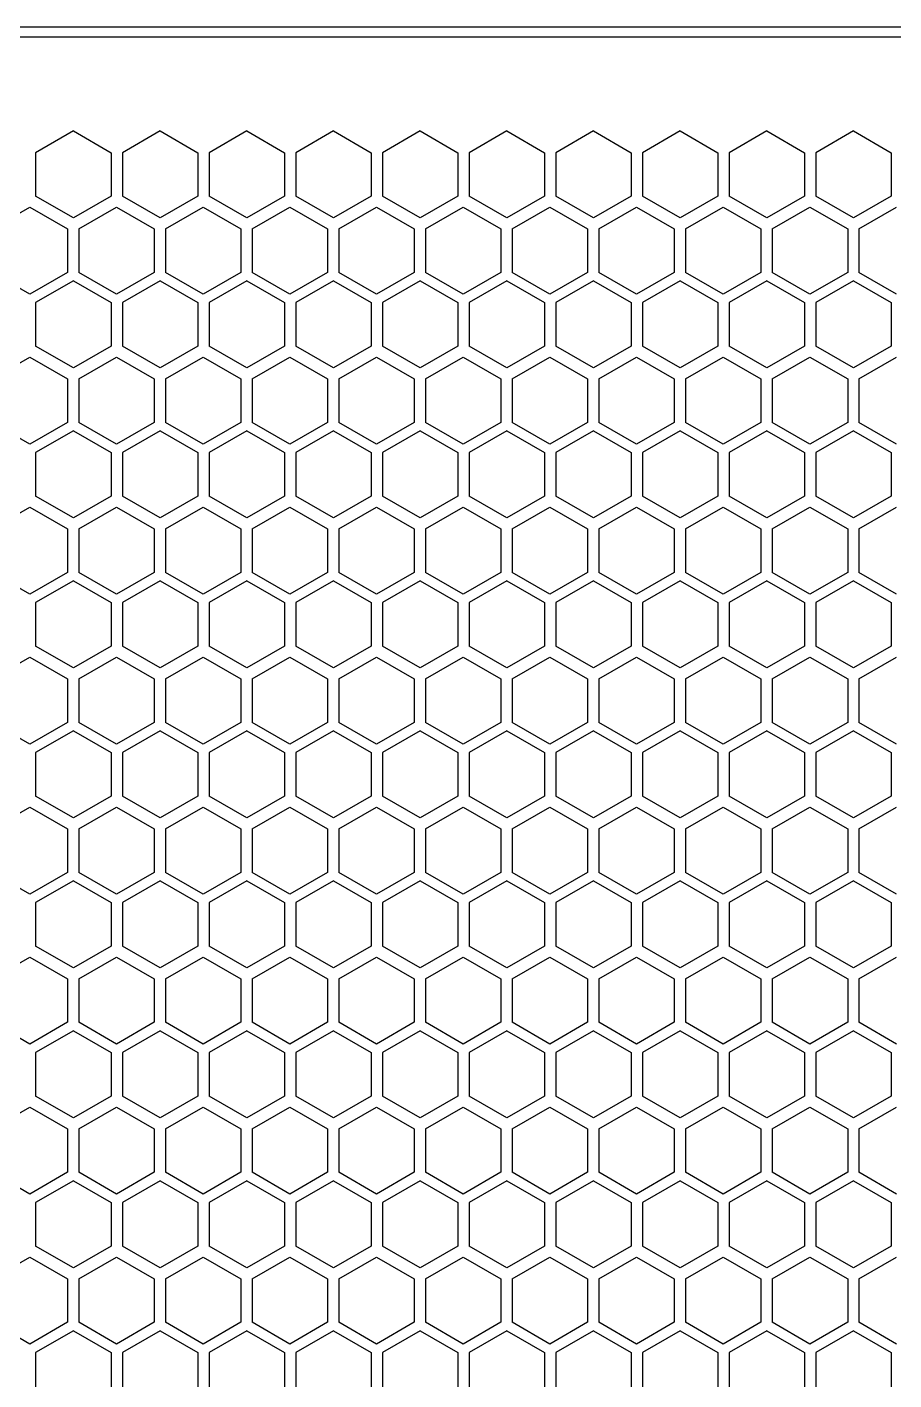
# Model space of a CAD drawing. Extents: x 61367 to 140945, y -1257 to 25588.
# Drawn here: x 73553 to 73645, y 20211.1 to 20354.8 of the extents above; entities that cross this region are included whole.
import ezdxf

# ---------------------------------------------------------------- set-up
doc = ezdxf.new("R2010")
doc.units = 0
doc.header["$MEASUREMENT"] = 0
doc.layers.get('0').update_dxf_attribs({"linetype": 'CONTINUOUS'})
doc.layers.add('4209-0510_0', color=7, linetype='CONTINUOUS')
doc.layers.add('4215-0412-2_0', color=7, linetype='CONTINUOUS')

# ---------------------------------------------------------------- blocks, each defined once
blk = doc.blocks.new('ERGRTHTHRT')
at = {"layer": '4209-0510_0', "color": 7, "linetype": 'Continuous'}
blk.add_line((-37236.65, -67588.45), (-37842.65, -67588.45), dxfattribs=at)
at = {"layer": '4215-0412-2_0', "color": 7, "linetype": 'Continuous'}
for p, q in [((-37850.1, -67589.48), (-37228.1, -67589.48)), ((-37616.3, -67599.48), (-37620.3, -67601.79)), ((-37616.3, -67599.48), (-37612.3, -67601.79)), ((-37607.1, -67599.48), (-37611.1, -67601.79)), ((-37607.1, -67599.48), (-37603.1, -67601.79)), ((-37597.9, -67599.48), (-37601.9, -67601.79)), ((-37597.9, -67599.48), (-37593.9, -67601.79)), ((-37588.7, -67599.48), (-37592.7, -67601.79)), ((-37588.7, -67599.48), (-37584.7, -67601.79)), ((-37579.5, -67599.48), (-37583.5, -67601.79)), ((-37579.5, -67599.48), (-37575.5, -67601.79)), ((-37570.3, -67599.48), (-37574.3, -67601.79)), ((-37570.3, -67599.48), (-37566.3, -67601.79)), ((-37561.1, -67599.48), (-37565.1, -67601.79)), ((-37561.1, -67599.48), (-37557.1, -67601.79)), ((-37551.9, -67599.48), (-37555.9, -67601.79)), ((-37551.9, -67599.48), (-37547.9, -67601.79)), ((-37542.7, -67599.48), (-37546.7, -67601.79)), ((-37542.7, -67599.48), (-37538.7, -67601.79)), ((-37533.5, -67599.48), (-37537.5, -67601.79)), ((-37533.5, -67599.48), (-37529.5, -67601.79)), ((-37620.3, -67601.79), (-37620.3, -67606.41)), ((-37612.3, -67601.79), (-37612.3, -67606.41)), ((-37611.1, -67601.79), (-37611.1, -67606.41)), ((-37603.1, -67601.79), (-37603.1, -67606.41)), ((-37601.9, -67601.79), (-37601.9, -67606.41)), ((-37593.9, -67601.79), (-37593.9, -67606.41)), ((-37592.7, -67601.79), (-37592.7, -67606.41)), ((-37584.7, -67601.79), (-37584.7, -67606.41)), ((-37583.5, -67601.79), (-37583.5, -67606.41)), ((-37575.5, -67601.79), (-37575.5, -67606.41)), ((-37574.3, -67601.79), (-37574.3, -67606.41)), ((-37566.3, -67601.79), (-37566.3, -67606.41)), ((-37565.1, -67601.79), (-37565.1, -67606.41)), ((-37557.1, -67601.79), (-37557.1, -67606.41)), ((-37555.9, -67601.79), (-37555.9, -67606.41)), ((-37547.9, -67601.79), (-37547.9, -67606.41)), ((-37546.7, -67601.79), (-37546.7, -67606.41)), ((-37538.7, -67601.79), (-37538.7, -67606.41)), ((-37537.5, -67601.79), (-37537.5, -67606.41)), ((-37529.5, -67601.79), (-37529.5, -67606.41)), ((-37616.3, -67608.72), (-37620.3, -67606.41)), ((-37612.3, -67606.41), (-37616.3, -67608.72)), ((-37607.1, -67608.72), (-37611.1, -67606.41)), ((-37603.1, -67606.41), (-37607.1, -67608.72)), ((-37597.9, -67608.72), (-37601.9, -67606.41)), ((-37593.9, -67606.41), (-37597.9, -67608.72)), ((-37588.7, -67608.72), (-37592.7, -67606.41)), ((-37584.7, -67606.41), (-37588.7, -67608.72)), ((-37579.5, -67608.72), (-37583.5, -67606.41)), ((-37575.5, -67606.41), (-37579.5, -67608.72)), ((-37570.3, -67608.72), (-37574.3, -67606.41)), ((-37566.3, -67606.41), (-37570.3, -67608.72)), ((-37561.1, -67608.72), (-37565.1, -67606.41)), ((-37557.1, -67606.41), (-37561.1, -67608.72)), ((-37551.9, -67608.72), (-37555.9, -67606.41)), ((-37547.9, -67606.41), (-37551.9, -67608.72)), ((-37542.7, -67608.72), (-37546.7, -67606.41)), ((-37538.7, -67606.41), (-37542.7, -67608.72)), ((-37533.5, -67608.72), (-37537.5, -67606.41)), ((-37529.5, -67606.41), (-37533.5, -67608.72)), ((-37624.92, -67609.89), (-37620.92, -67607.58)), ((-37620.92, -67607.58), (-37616.92, -67609.89)), ((-37615.72, -67609.89), (-37611.72, -67607.58)), ((-37611.72, -67607.58), (-37607.72, -67609.89)), ((-37606.52, -67609.89), (-37602.52, -67607.58)), ((-37602.52, -67607.58), (-37598.52, -67609.89)), ((-37597.32, -67609.89), (-37593.32, -67607.58)), ((-37593.32, -67607.58), (-37589.32, -67609.89)), ((-37588.12, -67609.89), (-37584.12, -67607.58)), ((-37584.12, -67607.58), (-37580.12, -67609.89)), ((-37578.92, -67609.89), (-37574.92, -67607.58)), ((-37574.92, -67607.58), (-37570.92, -67609.89)), ((-37569.72, -67609.89), (-37565.72, -67607.58)), ((-37565.72, -67607.58), (-37561.72, -67609.89)), ((-37560.52, -67609.89), (-37556.52, -67607.58)), ((-37556.52, -67607.58), (-37552.52, -67609.89)), ((-37551.32, -67609.89), (-37547.32, -67607.58)), ((-37547.32, -67607.58), (-37543.32, -67609.89)), ((-37542.12, -67609.89), (-37538.12, -67607.58)), ((-37538.12, -67607.58), (-37534.12, -67609.89)), ((-37532.92, -67609.89), (-37528.92, -67607.58)), ((-37616.92, -67609.89), (-37616.92, -67614.51)), ((-37615.72, -67609.89), (-37615.72, -67614.51)), ((-37607.72, -67609.89), (-37607.72, -67614.51)), ((-37606.52, -67609.89), (-37606.52, -67614.51)), ((-37598.52, -67609.89), (-37598.52, -67614.51)), ((-37597.32, -67609.89), (-37597.32, -67614.51)), ((-37589.32, -67609.89), (-37589.32, -67614.51)), ((-37588.12, -67609.89), (-37588.12, -67614.51)), ((-37580.12, -67609.89), (-37580.12, -67614.51)), ((-37578.92, -67609.89), (-37578.92, -67614.51)), ((-37570.92, -67609.89), (-37570.92, -67614.51)), ((-37569.72, -67609.89), (-37569.72, -67614.51)), ((-37561.72, -67609.89), (-37561.72, -67614.51)), ((-37560.52, -67609.89), (-37560.52, -67614.51)), ((-37552.52, -67609.89), (-37552.52, -67614.51)), ((-37551.32, -67609.89), (-37551.32, -67614.51)), ((-37543.32, -67609.89), (-37543.32, -67614.51)), ((-37542.12, -67609.89), (-37542.12, -67614.51)), ((-37534.12, -67609.89), (-37534.12, -67614.51)), ((-37532.92, -67609.89), (-37532.92, -67614.51)), ((-37620.92, -67616.82), (-37624.92, -67614.51)), ((-37616.92, -67614.51), (-37620.92, -67616.82)), ((-37616.3, -67615.41), (-37620.3, -67617.72)), ((-37616.3, -67615.41), (-37612.3, -67617.72)), ((-37611.72, -67616.82), (-37615.72, -67614.51)), ((-37607.72, -67614.51), (-37611.72, -67616.82)), ((-37607.1, -67615.41), (-37611.1, -67617.72)), ((-37607.1, -67615.41), (-37603.1, -67617.72)), ((-37602.52, -67616.82), (-37606.52, -67614.51)), ((-37598.52, -67614.51), (-37602.52, -67616.82)), ((-37597.9, -67615.41), (-37601.9, -67617.72)), ((-37597.9, -67615.41), (-37593.9, -67617.72)), ((-37593.32, -67616.82), (-37597.32, -67614.51)), ((-37589.32, -67614.51), (-37593.32, -67616.82)), ((-37588.7, -67615.41), (-37592.7, -67617.72)), ((-37588.7, -67615.41), (-37584.7, -67617.72)), ((-37584.12, -67616.82), (-37588.12, -67614.51)), ((-37580.12, -67614.51), (-37584.12, -67616.82)), ((-37579.5, -67615.41), (-37583.5, -67617.72)), ((-37579.5, -67615.41), (-37575.5, -67617.72)), ((-37574.92, -67616.82), (-37578.92, -67614.51)), ((-37570.92, -67614.51), (-37574.92, -67616.82)), ((-37570.3, -67615.41), (-37574.3, -67617.72)), ((-37570.3, -67615.41), (-37566.3, -67617.72)), ((-37565.72, -67616.82), (-37569.72, -67614.51)), ((-37561.72, -67614.51), (-37565.72, -67616.82)), ((-37561.1, -67615.41), (-37565.1, -67617.72)), ((-37561.1, -67615.41), (-37557.1, -67617.72)), ((-37556.52, -67616.82), (-37560.52, -67614.51)), ((-37552.52, -67614.51), (-37556.52, -67616.82)), ((-37551.9, -67615.41), (-37555.9, -67617.72)), ((-37551.9, -67615.41), (-37547.9, -67617.72)), ((-37547.32, -67616.82), (-37551.32, -67614.51)), ((-37543.32, -67614.51), (-37547.32, -67616.82)), ((-37542.7, -67615.41), (-37546.7, -67617.72)), ((-37542.7, -67615.41), (-37538.7, -67617.72)), ((-37538.12, -67616.82), (-37542.12, -67614.51)), ((-37534.12, -67614.51), (-37538.12, -67616.82)), ((-37533.5, -67615.41), (-37537.5, -67617.72)), ((-37533.5, -67615.41), (-37529.5, -67617.72)), ((-37528.92, -67616.82), (-37532.92, -67614.51)), ((-37620.3, -67617.72), (-37620.3, -67622.34)), ((-37612.3, -67617.72), (-37612.3, -67622.34)), ((-37611.1, -67617.72), (-37611.1, -67622.34)), ((-37603.1, -67617.72), (-37603.1, -67622.34)), ((-37601.9, -67617.72), (-37601.9, -67622.34)), ((-37593.9, -67617.72), (-37593.9, -67622.34)), ((-37592.7, -67617.72), (-37592.7, -67622.34)), ((-37584.7, -67617.72), (-37584.7, -67622.34)), ((-37583.5, -67617.72), (-37583.5, -67622.34)), ((-37575.5, -67617.72), (-37575.5, -67622.34)), ((-37574.3, -67617.72), (-37574.3, -67622.34)), ((-37566.3, -67617.72), (-37566.3, -67622.34)), ((-37565.1, -67617.72), (-37565.1, -67622.34)), ((-37557.1, -67617.72), (-37557.1, -67622.34)), ((-37555.9, -67617.72), (-37555.9, -67622.34)), ((-37547.9, -67617.72), (-37547.9, -67622.34)), ((-37546.7, -67617.72), (-37546.7, -67622.34)), ((-37538.7, -67617.72), (-37538.7, -67622.34)), ((-37537.5, -67617.72), (-37537.5, -67622.34)), ((-37529.5, -67617.72), (-37529.5, -67622.34)), ((-37616.3, -67624.65), (-37620.3, -67622.34)), ((-37612.3, -67622.34), (-37616.3, -67624.65)), ((-37607.1, -67624.65), (-37611.1, -67622.34)), ((-37603.1, -67622.34), (-37607.1, -67624.65)), ((-37597.9, -67624.65), (-37601.9, -67622.34)), ((-37593.9, -67622.34), (-37597.9, -67624.65)), ((-37588.7, -67624.65), (-37592.7, -67622.34)), ((-37584.7, -67622.34), (-37588.7, -67624.65)), ((-37579.5, -67624.65), (-37583.5, -67622.34)), ((-37575.5, -67622.34), (-37579.5, -67624.65)), ((-37570.3, -67624.65), (-37574.3, -67622.34)), ((-37566.3, -67622.34), (-37570.3, -67624.65)), ((-37561.1, -67624.65), (-37565.1, -67622.34)), ((-37557.1, -67622.34), (-37561.1, -67624.65)), ((-37551.9, -67624.65), (-37555.9, -67622.34)), ((-37547.9, -67622.34), (-37551.9, -67624.65)), ((-37542.7, -67624.65), (-37546.7, -67622.34)), ((-37538.7, -67622.34), (-37542.7, -67624.65)), ((-37533.5, -67624.65), (-37537.5, -67622.34)), ((-37529.5, -67622.34), (-37533.5, -67624.65)), ((-37624.92, -67625.82), (-37620.92, -67623.51)), ((-37620.92, -67623.51), (-37616.92, -67625.82)), ((-37615.72, -67625.82), (-37611.72, -67623.51)), ((-37611.72, -67623.51), (-37607.72, -67625.82)), ((-37606.52, -67625.82), (-37602.52, -67623.51)), ((-37602.52, -67623.51), (-37598.52, -67625.82)), ((-37597.32, -67625.82), (-37593.32, -67623.51)), ((-37593.32, -67623.51), (-37589.32, -67625.82)), ((-37588.12, -67625.82), (-37584.12, -67623.51)), ((-37584.12, -67623.51), (-37580.12, -67625.82)), ((-37578.92, -67625.82), (-37574.92, -67623.51)), ((-37574.92, -67623.51), (-37570.92, -67625.82)), ((-37569.72, -67625.82), (-37565.72, -67623.51)), ((-37565.72, -67623.51), (-37561.72, -67625.82)), ((-37560.52, -67625.82), (-37556.52, -67623.51)), ((-37556.52, -67623.51), (-37552.52, -67625.82)), ((-37551.32, -67625.82), (-37547.32, -67623.51)), ((-37547.32, -67623.51), (-37543.32, -67625.82)), ((-37542.12, -67625.82), (-37538.12, -67623.51)), ((-37538.12, -67623.51), (-37534.12, -67625.82)), ((-37532.92, -67625.82), (-37528.92, -67623.51)), ((-37616.92, -67625.82), (-37616.92, -67630.44)), ((-37615.72, -67625.82), (-37615.72, -67630.44)), ((-37607.72, -67625.82), (-37607.72, -67630.44)), ((-37606.52, -67625.82), (-37606.52, -67630.44)), ((-37598.52, -67625.82), (-37598.52, -67630.44)), ((-37597.32, -67625.82), (-37597.32, -67630.44)), ((-37589.32, -67625.82), (-37589.32, -67630.44)), ((-37588.12, -67625.82), (-37588.12, -67630.44)), ((-37580.12, -67625.82), (-37580.12, -67630.44)), ((-37578.92, -67625.82), (-37578.92, -67630.44)), ((-37570.92, -67625.82), (-37570.92, -67630.44)), ((-37569.72, -67625.82), (-37569.72, -67630.44)), ((-37561.72, -67625.82), (-37561.72, -67630.44)), ((-37560.52, -67625.82), (-37560.52, -67630.44)), ((-37552.52, -67625.82), (-37552.52, -67630.44)), ((-37551.32, -67625.82), (-37551.32, -67630.44)), ((-37543.32, -67625.82), (-37543.32, -67630.44)), ((-37542.12, -67625.82), (-37542.12, -67630.44)), ((-37534.12, -67625.82), (-37534.12, -67630.44)), ((-37532.92, -67625.82), (-37532.92, -67630.44)), ((-37620.92, -67632.75), (-37624.92, -67630.44)), ((-37616.92, -67630.44), (-37620.92, -67632.75)), ((-37616.3, -67631.34), (-37620.3, -67633.65)), ((-37616.3, -67631.34), (-37612.3, -67633.65)), ((-37611.72, -67632.75), (-37615.72, -67630.44)), ((-37607.72, -67630.44), (-37611.72, -67632.75)), ((-37607.1, -67631.34), (-37611.1, -67633.65)), ((-37607.1, -67631.34), (-37603.1, -67633.65)), ((-37602.52, -67632.75), (-37606.52, -67630.44)), ((-37598.52, -67630.44), (-37602.52, -67632.75)), ((-37597.9, -67631.34), (-37601.9, -67633.65)), ((-37597.9, -67631.34), (-37593.9, -67633.65)), ((-37593.32, -67632.75), (-37597.32, -67630.44)), ((-37589.32, -67630.44), (-37593.32, -67632.75)), ((-37588.7, -67631.34), (-37592.7, -67633.65)), ((-37588.7, -67631.34), (-37584.7, -67633.65)), ((-37584.12, -67632.75), (-37588.12, -67630.44)), ((-37580.12, -67630.44), (-37584.12, -67632.75)), ((-37579.5, -67631.34), (-37583.5, -67633.65)), ((-37579.5, -67631.34), (-37575.5, -67633.65)), ((-37574.92, -67632.75), (-37578.92, -67630.44)), ((-37570.92, -67630.44), (-37574.92, -67632.75)), ((-37570.3, -67631.34), (-37574.3, -67633.65)), ((-37570.3, -67631.34), (-37566.3, -67633.65)), ((-37565.72, -67632.75), (-37569.72, -67630.44)), ((-37561.72, -67630.44), (-37565.72, -67632.75)), ((-37561.1, -67631.34), (-37565.1, -67633.65)), ((-37561.1, -67631.34), (-37557.1, -67633.65)), ((-37556.52, -67632.75), (-37560.52, -67630.44)), ((-37552.52, -67630.44), (-37556.52, -67632.75)), ((-37551.9, -67631.34), (-37555.9, -67633.65)), ((-37551.9, -67631.34), (-37547.9, -67633.65)), ((-37547.32, -67632.75), (-37551.32, -67630.44)), ((-37543.32, -67630.44), (-37547.32, -67632.75)), ((-37542.7, -67631.34), (-37546.7, -67633.65)), ((-37542.7, -67631.34), (-37538.7, -67633.65)), ((-37538.12, -67632.75), (-37542.12, -67630.44)), ((-37534.12, -67630.44), (-37538.12, -67632.75)), ((-37533.5, -67631.34), (-37537.5, -67633.65)), ((-37533.5, -67631.34), (-37529.5, -67633.65)), ((-37528.92, -67632.75), (-37532.92, -67630.44)), ((-37620.3, -67633.65), (-37620.3, -67638.27)), ((-37612.3, -67633.65), (-37612.3, -67638.27)), ((-37611.1, -67633.65), (-37611.1, -67638.27)), ((-37603.1, -67633.65), (-37603.1, -67638.27)), ((-37601.9, -67633.65), (-37601.9, -67638.27)), ((-37593.9, -67633.65), (-37593.9, -67638.27)), ((-37592.7, -67633.65), (-37592.7, -67638.27)), ((-37584.7, -67633.65), (-37584.7, -67638.27)), ((-37583.5, -67633.65), (-37583.5, -67638.27)), ((-37575.5, -67633.65), (-37575.5, -67638.27)), ((-37574.3, -67633.65), (-37574.3, -67638.27)), ((-37566.3, -67633.65), (-37566.3, -67638.27)), ((-37565.1, -67633.65), (-37565.1, -67638.27)), ((-37557.1, -67633.65), (-37557.1, -67638.27)), ((-37555.9, -67633.65), (-37555.9, -67638.27)), ((-37547.9, -67633.65), (-37547.9, -67638.27)), ((-37546.7, -67633.65), (-37546.7, -67638.27)), ((-37538.7, -67633.65), (-37538.7, -67638.27)), ((-37537.5, -67633.65), (-37537.5, -67638.27)), ((-37529.5, -67633.65), (-37529.5, -67638.27)), ((-37616.3, -67640.58), (-37620.3, -67638.27)), ((-37612.3, -67638.27), (-37616.3, -67640.58)), ((-37607.1, -67640.58), (-37611.1, -67638.27)), ((-37603.1, -67638.27), (-37607.1, -67640.58)), ((-37597.9, -67640.58), (-37601.9, -67638.27)), ((-37593.9, -67638.27), (-37597.9, -67640.58)), ((-37588.7, -67640.58), (-37592.7, -67638.27)), ((-37584.7, -67638.27), (-37588.7, -67640.58)), ((-37579.5, -67640.58), (-37583.5, -67638.27)), ((-37575.5, -67638.27), (-37579.5, -67640.58)), ((-37570.3, -67640.58), (-37574.3, -67638.27)), ((-37566.3, -67638.27), (-37570.3, -67640.58)), ((-37561.1, -67640.58), (-37565.1, -67638.27)), ((-37557.1, -67638.27), (-37561.1, -67640.58)), ((-37551.9, -67640.58), (-37555.9, -67638.27)), ((-37547.9, -67638.27), (-37551.9, -67640.58)), ((-37542.7, -67640.58), (-37546.7, -67638.27)), ((-37538.7, -67638.27), (-37542.7, -67640.58)), ((-37533.5, -67640.58), (-37537.5, -67638.27)), ((-37529.5, -67638.27), (-37533.5, -67640.58)), ((-37624.92, -67641.75), (-37620.92, -67639.44)), ((-37620.92, -67639.44), (-37616.92, -67641.75)), ((-37615.72, -67641.75), (-37611.72, -67639.44)), ((-37611.72, -67639.44), (-37607.72, -67641.75)), ((-37606.52, -67641.75), (-37602.52, -67639.44)), ((-37602.52, -67639.44), (-37598.52, -67641.75)), ((-37597.32, -67641.75), (-37593.32, -67639.44)), ((-37593.32, -67639.44), (-37589.32, -67641.75)), ((-37588.12, -67641.75), (-37584.12, -67639.44)), ((-37584.12, -67639.44), (-37580.12, -67641.75)), ((-37578.92, -67641.75), (-37574.92, -67639.44)), ((-37574.92, -67639.44), (-37570.92, -67641.75)), ((-37569.72, -67641.75), (-37565.72, -67639.44)), ((-37565.72, -67639.44), (-37561.72, -67641.75)), ((-37560.52, -67641.75), (-37556.52, -67639.44)), ((-37556.52, -67639.44), (-37552.52, -67641.75)), ((-37551.32, -67641.75), (-37547.32, -67639.44)), ((-37547.32, -67639.44), (-37543.32, -67641.75)), ((-37542.12, -67641.75), (-37538.12, -67639.44)), ((-37538.12, -67639.44), (-37534.12, -67641.75)), ((-37532.92, -67641.75), (-37528.92, -67639.44)), ((-37616.92, -67641.75), (-37616.92, -67646.37)), ((-37615.72, -67641.75), (-37615.72, -67646.37)), ((-37607.72, -67641.75), (-37607.72, -67646.37)), ((-37606.52, -67641.75), (-37606.52, -67646.37)), ((-37598.52, -67641.75), (-37598.52, -67646.37)), ((-37597.32, -67641.75), (-37597.32, -67646.37)), ((-37589.32, -67641.75), (-37589.32, -67646.37)), ((-37588.12, -67641.75), (-37588.12, -67646.37)), ((-37580.12, -67641.75), (-37580.12, -67646.37)), ((-37578.92, -67641.75), (-37578.92, -67646.37)), ((-37570.92, -67641.75), (-37570.92, -67646.37)), ((-37569.72, -67641.75), (-37569.72, -67646.37)), ((-37561.72, -67641.75), (-37561.72, -67646.37)), ((-37560.52, -67641.75), (-37560.52, -67646.37)), ((-37552.52, -67641.75), (-37552.52, -67646.37)), ((-37551.32, -67641.75), (-37551.32, -67646.37)), ((-37543.32, -67641.75), (-37543.32, -67646.37)), ((-37542.12, -67641.75), (-37542.12, -67646.37)), ((-37534.12, -67641.75), (-37534.12, -67646.37)), ((-37532.92, -67641.75), (-37532.92, -67646.37)), ((-37620.92, -67648.68), (-37624.92, -67646.37)), ((-37616.92, -67646.37), (-37620.92, -67648.68)), ((-37616.3, -67647.27), (-37620.3, -67649.58)), ((-37616.3, -67647.27), (-37612.3, -67649.58)), ((-37611.72, -67648.68), (-37615.72, -67646.37)), ((-37607.72, -67646.37), (-37611.72, -67648.68)), ((-37607.1, -67647.27), (-37611.1, -67649.58)), ((-37607.1, -67647.27), (-37603.1, -67649.58)), ((-37602.52, -67648.68), (-37606.52, -67646.37)), ((-37598.52, -67646.37), (-37602.52, -67648.68)), ((-37597.9, -67647.27), (-37601.9, -67649.58)), ((-37597.9, -67647.27), (-37593.9, -67649.58)), ((-37593.32, -67648.68), (-37597.32, -67646.37)), ((-37589.32, -67646.37), (-37593.32, -67648.68)), ((-37588.7, -67647.27), (-37592.7, -67649.58)), ((-37588.7, -67647.27), (-37584.7, -67649.58)), ((-37584.12, -67648.68), (-37588.12, -67646.37)), ((-37580.12, -67646.37), (-37584.12, -67648.68)), ((-37579.5, -67647.27), (-37583.5, -67649.58)), ((-37579.5, -67647.27), (-37575.5, -67649.58)), ((-37574.92, -67648.68), (-37578.92, -67646.37)), ((-37570.92, -67646.37), (-37574.92, -67648.68)), ((-37570.3, -67647.27), (-37574.3, -67649.58)), ((-37570.3, -67647.27), (-37566.3, -67649.58)), ((-37565.72, -67648.68), (-37569.72, -67646.37)), ((-37561.72, -67646.37), (-37565.72, -67648.68)), ((-37561.1, -67647.27), (-37565.1, -67649.58)), ((-37561.1, -67647.27), (-37557.1, -67649.58)), ((-37556.52, -67648.68), (-37560.52, -67646.37)), ((-37552.52, -67646.37), (-37556.52, -67648.68)), ((-37551.9, -67647.27), (-37555.9, -67649.58)), ((-37551.9, -67647.27), (-37547.9, -67649.58)), ((-37547.32, -67648.68), (-37551.32, -67646.37)), ((-37543.32, -67646.37), (-37547.32, -67648.68)), ((-37542.7, -67647.27), (-37546.7, -67649.58)), ((-37542.7, -67647.27), (-37538.7, -67649.58)), ((-37538.12, -67648.68), (-37542.12, -67646.37)), ((-37534.12, -67646.37), (-37538.12, -67648.68)), ((-37533.5, -67647.27), (-37537.5, -67649.58)), ((-37533.5, -67647.27), (-37529.5, -67649.58)), ((-37528.92, -67648.68), (-37532.92, -67646.37)), ((-37620.3, -67649.58), (-37620.3, -67654.2)), ((-37612.3, -67649.58), (-37612.3, -67654.2)), ((-37611.1, -67649.58), (-37611.1, -67654.2)), ((-37603.1, -67649.58), (-37603.1, -67654.2)), ((-37601.9, -67649.58), (-37601.9, -67654.2)), ((-37593.9, -67649.58), (-37593.9, -67654.2)), ((-37592.7, -67649.58), (-37592.7, -67654.2)), ((-37584.7, -67649.58), (-37584.7, -67654.2)), ((-37583.5, -67649.58), (-37583.5, -67654.2)), ((-37575.5, -67649.58), (-37575.5, -67654.2)), ((-37574.3, -67649.58), (-37574.3, -67654.2)), ((-37566.3, -67649.58), (-37566.3, -67654.2)), ((-37565.1, -67649.58), (-37565.1, -67654.2)), ((-37557.1, -67649.58), (-37557.1, -67654.2)), ((-37555.9, -67649.58), (-37555.9, -67654.2)), ((-37547.9, -67649.58), (-37547.9, -67654.2)), ((-37546.7, -67649.58), (-37546.7, -67654.2)), ((-37538.7, -67649.58), (-37538.7, -67654.2)), ((-37537.5, -67649.58), (-37537.5, -67654.2)), ((-37529.5, -67649.58), (-37529.5, -67654.2)), ((-37616.3, -67656.51), (-37620.3, -67654.2)), ((-37612.3, -67654.2), (-37616.3, -67656.51)), ((-37607.1, -67656.51), (-37611.1, -67654.2)), ((-37603.1, -67654.2), (-37607.1, -67656.51)), ((-37597.9, -67656.51), (-37601.9, -67654.2)), ((-37593.9, -67654.2), (-37597.9, -67656.51)), ((-37588.7, -67656.51), (-37592.7, -67654.2)), ((-37584.7, -67654.2), (-37588.7, -67656.51)), ((-37579.5, -67656.51), (-37583.5, -67654.2)), ((-37575.5, -67654.2), (-37579.5, -67656.51)), ((-37570.3, -67656.51), (-37574.3, -67654.2)), ((-37566.3, -67654.2), (-37570.3, -67656.51)), ((-37561.1, -67656.51), (-37565.1, -67654.2)), ((-37557.1, -67654.2), (-37561.1, -67656.51)), ((-37551.9, -67656.51), (-37555.9, -67654.2)), ((-37547.9, -67654.2), (-37551.9, -67656.51)), ((-37542.7, -67656.51), (-37546.7, -67654.2)), ((-37538.7, -67654.2), (-37542.7, -67656.51)), ((-37533.5, -67656.51), (-37537.5, -67654.2)), ((-37529.5, -67654.2), (-37533.5, -67656.51)), ((-37624.92, -67657.68), (-37620.92, -67655.37)), ((-37620.92, -67655.37), (-37616.92, -67657.68)), ((-37615.72, -67657.68), (-37611.72, -67655.37)), ((-37611.72, -67655.37), (-37607.72, -67657.68)), ((-37606.52, -67657.68), (-37602.52, -67655.37)), ((-37602.52, -67655.37), (-37598.52, -67657.68)), ((-37597.32, -67657.68), (-37593.32, -67655.37)), ((-37593.32, -67655.37), (-37589.32, -67657.68)), ((-37588.12, -67657.68), (-37584.12, -67655.37)), ((-37584.12, -67655.37), (-37580.12, -67657.68)), ((-37578.92, -67657.68), (-37574.92, -67655.37)), ((-37574.92, -67655.37), (-37570.92, -67657.68)), ((-37569.72, -67657.68), (-37565.72, -67655.37)), ((-37565.72, -67655.37), (-37561.72, -67657.68)), ((-37560.52, -67657.68), (-37556.52, -67655.37)), ((-37556.52, -67655.37), (-37552.52, -67657.68)), ((-37551.32, -67657.68), (-37547.32, -67655.37)), ((-37547.32, -67655.37), (-37543.32, -67657.68)), ((-37542.12, -67657.68), (-37538.12, -67655.37)), ((-37538.12, -67655.37), (-37534.12, -67657.68)), ((-37532.92, -67657.68), (-37528.92, -67655.37)), ((-37616.92, -67657.68), (-37616.92, -67662.3)), ((-37615.72, -67657.68), (-37615.72, -67662.3)), ((-37607.72, -67657.68), (-37607.72, -67662.3)), ((-37606.52, -67657.68), (-37606.52, -67662.3)), ((-37598.52, -67657.68), (-37598.52, -67662.3)), ((-37597.32, -67657.68), (-37597.32, -67662.3)), ((-37589.32, -67657.68), (-37589.32, -67662.3)), ((-37588.12, -67657.68), (-37588.12, -67662.3)), ((-37580.12, -67657.68), (-37580.12, -67662.3)), ((-37578.92, -67657.68), (-37578.92, -67662.3)), ((-37570.92, -67657.68), (-37570.92, -67662.3)), ((-37569.72, -67657.68), (-37569.72, -67662.3)), ((-37561.72, -67657.68), (-37561.72, -67662.3)), ((-37560.52, -67657.68), (-37560.52, -67662.3)), ((-37552.52, -67657.68), (-37552.52, -67662.3)), ((-37551.32, -67657.68), (-37551.32, -67662.3)), ((-37543.32, -67657.68), (-37543.32, -67662.3)), ((-37542.12, -67657.68), (-37542.12, -67662.3)), ((-37534.12, -67657.68), (-37534.12, -67662.3)), ((-37532.92, -67657.68), (-37532.92, -67662.3)), ((-37620.92, -67664.61), (-37624.92, -67662.3)), ((-37616.92, -67662.3), (-37620.92, -67664.61)), ((-37616.3, -67663.2), (-37620.3, -67665.51)), ((-37616.3, -67663.2), (-37612.3, -67665.51)), ((-37611.72, -67664.61), (-37615.72, -67662.3)), ((-37607.72, -67662.3), (-37611.72, -67664.61)), ((-37607.1, -67663.2), (-37611.1, -67665.51)), ((-37607.1, -67663.2), (-37603.1, -67665.51)), ((-37602.52, -67664.61), (-37606.52, -67662.3)), ((-37598.52, -67662.3), (-37602.52, -67664.61)), ((-37597.9, -67663.2), (-37601.9, -67665.51)), ((-37597.9, -67663.2), (-37593.9, -67665.51)), ((-37593.32, -67664.61), (-37597.32, -67662.3)), ((-37589.32, -67662.3), (-37593.32, -67664.61)), ((-37588.7, -67663.2), (-37592.7, -67665.51)), ((-37588.7, -67663.2), (-37584.7, -67665.51)), ((-37584.12, -67664.61), (-37588.12, -67662.3)), ((-37580.12, -67662.3), (-37584.12, -67664.61)), ((-37579.5, -67663.2), (-37583.5, -67665.51)), ((-37579.5, -67663.2), (-37575.5, -67665.51)), ((-37574.92, -67664.61), (-37578.92, -67662.3)), ((-37570.92, -67662.3), (-37574.92, -67664.61)), ((-37570.3, -67663.2), (-37574.3, -67665.51)), ((-37570.3, -67663.2), (-37566.3, -67665.51)), ((-37565.72, -67664.61), (-37569.72, -67662.3)), ((-37561.72, -67662.3), (-37565.72, -67664.61)), ((-37561.1, -67663.2), (-37565.1, -67665.51)), ((-37561.1, -67663.2), (-37557.1, -67665.51)), ((-37556.52, -67664.61), (-37560.52, -67662.3)), ((-37552.52, -67662.3), (-37556.52, -67664.61)), ((-37551.9, -67663.2), (-37555.9, -67665.51)), ((-37551.9, -67663.2), (-37547.9, -67665.51)), ((-37547.32, -67664.61), (-37551.32, -67662.3)), ((-37543.32, -67662.3), (-37547.32, -67664.61)), ((-37542.7, -67663.2), (-37546.7, -67665.51)), ((-37542.7, -67663.2), (-37538.7, -67665.51)), ((-37538.12, -67664.61), (-37542.12, -67662.3)), ((-37534.12, -67662.3), (-37538.12, -67664.61)), ((-37533.5, -67663.2), (-37537.5, -67665.51)), ((-37533.5, -67663.2), (-37529.5, -67665.51)), ((-37528.92, -67664.61), (-37532.92, -67662.3)), ((-37620.3, -67665.51), (-37620.3, -67670.13)), ((-37612.3, -67665.51), (-37612.3, -67670.13)), ((-37611.1, -67665.51), (-37611.1, -67670.13)), ((-37603.1, -67665.51), (-37603.1, -67670.13)), ((-37601.9, -67665.51), (-37601.9, -67670.13)), ((-37593.9, -67665.51), (-37593.9, -67670.13)), ((-37592.7, -67665.51), (-37592.7, -67670.13)), ((-37584.7, -67665.51), (-37584.7, -67670.13)), ((-37583.5, -67665.51), (-37583.5, -67670.13)), ((-37575.5, -67665.51), (-37575.5, -67670.13)), ((-37574.3, -67665.51), (-37574.3, -67670.13)), ((-37566.3, -67665.51), (-37566.3, -67670.13)), ((-37565.1, -67665.51), (-37565.1, -67670.13)), ((-37557.1, -67665.51), (-37557.1, -67670.13)), ((-37555.9, -67665.51), (-37555.9, -67670.13)), ((-37547.9, -67665.51), (-37547.9, -67670.13)), ((-37546.7, -67665.51), (-37546.7, -67670.13)), ((-37538.7, -67665.51), (-37538.7, -67670.13)), ((-37537.5, -67665.51), (-37537.5, -67670.13)), ((-37529.5, -67665.51), (-37529.5, -67670.13)), ((-37616.3, -67672.44), (-37620.3, -67670.13)), ((-37612.3, -67670.13), (-37616.3, -67672.44)), ((-37607.1, -67672.44), (-37611.1, -67670.13)), ((-37603.1, -67670.13), (-37607.1, -67672.44)), ((-37597.9, -67672.44), (-37601.9, -67670.13)), ((-37593.9, -67670.13), (-37597.9, -67672.44)), ((-37588.7, -67672.44), (-37592.7, -67670.13)), ((-37584.7, -67670.13), (-37588.7, -67672.44)), ((-37579.5, -67672.44), (-37583.5, -67670.13)), ((-37575.5, -67670.13), (-37579.5, -67672.44)), ((-37570.3, -67672.44), (-37574.3, -67670.13)), ((-37566.3, -67670.13), (-37570.3, -67672.44)), ((-37561.1, -67672.44), (-37565.1, -67670.13)), ((-37557.1, -67670.13), (-37561.1, -67672.44)), ((-37551.9, -67672.44), (-37555.9, -67670.13)), ((-37547.9, -67670.13), (-37551.9, -67672.44)), ((-37542.7, -67672.44), (-37546.7, -67670.13)), ((-37538.7, -67670.13), (-37542.7, -67672.44)), ((-37533.5, -67672.44), (-37537.5, -67670.13)), ((-37529.5, -67670.13), (-37533.5, -67672.44)), ((-37624.92, -67673.61), (-37620.92, -67671.3)), ((-37620.92, -67671.3), (-37616.92, -67673.61)), ((-37615.72, -67673.61), (-37611.72, -67671.3)), ((-37611.72, -67671.3), (-37607.72, -67673.61)), ((-37606.52, -67673.61), (-37602.52, -67671.3)), ((-37602.52, -67671.3), (-37598.52, -67673.61)), ((-37597.32, -67673.61), (-37593.32, -67671.3)), ((-37593.32, -67671.3), (-37589.32, -67673.61)), ((-37588.12, -67673.61), (-37584.12, -67671.3)), ((-37584.12, -67671.3), (-37580.12, -67673.61)), ((-37578.92, -67673.61), (-37574.92, -67671.3)), ((-37574.92, -67671.3), (-37570.92, -67673.61)), ((-37569.72, -67673.61), (-37565.72, -67671.3)), ((-37565.72, -67671.3), (-37561.72, -67673.61)), ((-37560.52, -67673.61), (-37556.52, -67671.3)), ((-37556.52, -67671.3), (-37552.52, -67673.61)), ((-37551.32, -67673.61), (-37547.32, -67671.3)), ((-37547.32, -67671.3), (-37543.32, -67673.61)), ((-37542.12, -67673.61), (-37538.12, -67671.3)), ((-37538.12, -67671.3), (-37534.12, -67673.61)), ((-37532.92, -67673.61), (-37528.92, -67671.3)), ((-37616.92, -67673.61), (-37616.92, -67678.23)), ((-37615.72, -67673.61), (-37615.72, -67678.23)), ((-37607.72, -67673.61), (-37607.72, -67678.23)), ((-37606.52, -67673.61), (-37606.52, -67678.23)), ((-37598.52, -67673.61), (-37598.52, -67678.23)), ((-37597.32, -67673.61), (-37597.32, -67678.23)), ((-37589.32, -67673.61), (-37589.32, -67678.23)), ((-37588.12, -67673.61), (-37588.12, -67678.23)), ((-37580.12, -67673.61), (-37580.12, -67678.23)), ((-37578.92, -67673.61), (-37578.92, -67678.23)), ((-37570.92, -67673.61), (-37570.92, -67678.23)), ((-37569.72, -67673.61), (-37569.72, -67678.23)), ((-37561.72, -67673.61), (-37561.72, -67678.23)), ((-37560.52, -67673.61), (-37560.52, -67678.23)), ((-37552.52, -67673.61), (-37552.52, -67678.23)), ((-37551.32, -67673.61), (-37551.32, -67678.23)), ((-37543.32, -67673.61), (-37543.32, -67678.23)), ((-37542.12, -67673.61), (-37542.12, -67678.23)), ((-37534.12, -67673.61), (-37534.12, -67678.23)), ((-37532.92, -67673.61), (-37532.92, -67678.23)), ((-37620.92, -67680.54), (-37624.92, -67678.23)), ((-37616.92, -67678.23), (-37620.92, -67680.54)), ((-37611.72, -67680.54), (-37615.72, -67678.23)), ((-37607.72, -67678.23), (-37611.72, -67680.54)), ((-37602.52, -67680.54), (-37606.52, -67678.23)), ((-37598.52, -67678.23), (-37602.52, -67680.54)), ((-37593.32, -67680.54), (-37597.32, -67678.23)), ((-37589.32, -67678.23), (-37593.32, -67680.54)), ((-37584.12, -67680.54), (-37588.12, -67678.23)), ((-37580.12, -67678.23), (-37584.12, -67680.54)), ((-37574.92, -67680.54), (-37578.92, -67678.23)), ((-37570.92, -67678.23), (-37574.92, -67680.54)), ((-37565.72, -67680.54), (-37569.72, -67678.23)), ((-37561.72, -67678.23), (-37565.72, -67680.54)), ((-37556.52, -67680.54), (-37560.52, -67678.23)), ((-37552.52, -67678.23), (-37556.52, -67680.54)), ((-37547.32, -67680.54), (-37551.32, -67678.23)), ((-37543.32, -67678.23), (-37547.32, -67680.54)), ((-37538.12, -67680.54), (-37542.12, -67678.23)), ((-37534.12, -67678.23), (-37538.12, -67680.54)), ((-37528.92, -67680.54), (-37532.92, -67678.23)), ((-37616.3, -67679.13), (-37620.3, -67681.44)), ((-37616.3, -67679.13), (-37612.3, -67681.44)), ((-37607.1, -67679.13), (-37611.1, -67681.44)), ((-37607.1, -67679.13), (-37603.1, -67681.44)), ((-37597.9, -67679.13), (-37601.9, -67681.44)), ((-37597.9, -67679.13), (-37593.9, -67681.44)), ((-37588.7, -67679.13), (-37592.7, -67681.44)), ((-37588.7, -67679.13), (-37584.7, -67681.44)), ((-37579.5, -67679.13), (-37583.5, -67681.44)), ((-37579.5, -67679.13), (-37575.5, -67681.44)), ((-37570.3, -67679.13), (-37574.3, -67681.44)), ((-37570.3, -67679.13), (-37566.3, -67681.44)), ((-37561.1, -67679.13), (-37565.1, -67681.44)), ((-37561.1, -67679.13), (-37557.1, -67681.44)), ((-37551.9, -67679.13), (-37555.9, -67681.44)), ((-37551.9, -67679.13), (-37547.9, -67681.44)), ((-37542.7, -67679.13), (-37546.7, -67681.44)), ((-37542.7, -67679.13), (-37538.7, -67681.44)), ((-37533.5, -67679.13), (-37537.5, -67681.44)), ((-37533.5, -67679.13), (-37529.5, -67681.44)), ((-37620.3, -67681.44), (-37620.3, -67686.06)), ((-37612.3, -67681.44), (-37612.3, -67686.06)), ((-37611.1, -67681.44), (-37611.1, -67686.06)), ((-37603.1, -67681.44), (-37603.1, -67686.06)), ((-37601.9, -67681.44), (-37601.9, -67686.06)), ((-37593.9, -67681.44), (-37593.9, -67686.06)), ((-37592.7, -67681.44), (-37592.7, -67686.06)), ((-37584.7, -67681.44), (-37584.7, -67686.06)), ((-37583.5, -67681.44), (-37583.5, -67686.06)), ((-37575.5, -67681.44), (-37575.5, -67686.06)), ((-37574.3, -67681.44), (-37574.3, -67686.06)), ((-37566.3, -67681.44), (-37566.3, -67686.06)), ((-37565.1, -67681.44), (-37565.1, -67686.06)), ((-37557.1, -67681.44), (-37557.1, -67686.06)), ((-37555.9, -67681.44), (-37555.9, -67686.06)), ((-37547.9, -67681.44), (-37547.9, -67686.06)), ((-37546.7, -67681.44), (-37546.7, -67686.06)), ((-37538.7, -67681.44), (-37538.7, -67686.06)), ((-37537.5, -67681.44), (-37537.5, -67686.06)), ((-37529.5, -67681.44), (-37529.5, -67686.06)), ((-37616.3, -67688.37), (-37620.3, -67686.06)), ((-37612.3, -67686.06), (-37616.3, -67688.37)), ((-37607.1, -67688.37), (-37611.1, -67686.06)), ((-37603.1, -67686.06), (-37607.1, -67688.37)), ((-37597.9, -67688.37), (-37601.9, -67686.06)), ((-37593.9, -67686.06), (-37597.9, -67688.37)), ((-37588.7, -67688.37), (-37592.7, -67686.06)), ((-37584.7, -67686.06), (-37588.7, -67688.37)), ((-37579.5, -67688.37), (-37583.5, -67686.06)), ((-37575.5, -67686.06), (-37579.5, -67688.37)), ((-37570.3, -67688.37), (-37574.3, -67686.06)), ((-37566.3, -67686.06), (-37570.3, -67688.37)), ((-37561.1, -67688.37), (-37565.1, -67686.06)), ((-37557.1, -67686.06), (-37561.1, -67688.37)), ((-37551.9, -67688.37), (-37555.9, -67686.06)), ((-37547.9, -67686.06), (-37551.9, -67688.37)), ((-37542.7, -67688.37), (-37546.7, -67686.06)), ((-37538.7, -67686.06), (-37542.7, -67688.37)), ((-37533.5, -67688.37), (-37537.5, -67686.06)), ((-37529.5, -67686.06), (-37533.5, -67688.37)), ((-37624.92, -67689.54), (-37620.92, -67687.23)), ((-37620.92, -67687.23), (-37616.92, -67689.54)), ((-37615.72, -67689.54), (-37611.72, -67687.23)), ((-37611.72, -67687.23), (-37607.72, -67689.54)), ((-37606.52, -67689.54), (-37602.52, -67687.23)), ((-37602.52, -67687.23), (-37598.52, -67689.54)), ((-37597.32, -67689.54), (-37593.32, -67687.23)), ((-37593.32, -67687.23), (-37589.32, -67689.54)), ((-37588.12, -67689.54), (-37584.12, -67687.23)), ((-37584.12, -67687.23), (-37580.12, -67689.54)), ((-37578.92, -67689.54), (-37574.92, -67687.23)), ((-37574.92, -67687.23), (-37570.92, -67689.54)), ((-37569.72, -67689.54), (-37565.72, -67687.23)), ((-37565.72, -67687.23), (-37561.72, -67689.54)), ((-37560.52, -67689.54), (-37556.52, -67687.23)), ((-37556.52, -67687.23), (-37552.52, -67689.54)), ((-37551.32, -67689.54), (-37547.32, -67687.23)), ((-37547.32, -67687.23), (-37543.32, -67689.54)), ((-37542.12, -67689.54), (-37538.12, -67687.23)), ((-37538.12, -67687.23), (-37534.12, -67689.54)), ((-37532.92, -67689.54), (-37528.92, -67687.23)), ((-37616.92, -67689.54), (-37616.92, -67694.16)), ((-37615.72, -67689.54), (-37615.72, -67694.16)), ((-37607.72, -67689.54), (-37607.72, -67694.16)), ((-37606.52, -67689.54), (-37606.52, -67694.16)), ((-37598.52, -67689.54), (-37598.52, -67694.16)), ((-37597.32, -67689.54), (-37597.32, -67694.16)), ((-37589.32, -67689.54), (-37589.32, -67694.16)), ((-37588.12, -67689.54), (-37588.12, -67694.16)), ((-37580.12, -67689.54), (-37580.12, -67694.16)), ((-37578.92, -67689.54), (-37578.92, -67694.16)), ((-37570.92, -67689.54), (-37570.92, -67694.16)), ((-37569.72, -67689.54), (-37569.72, -67694.16)), ((-37561.72, -67689.54), (-37561.72, -67694.16)), ((-37560.52, -67689.54), (-37560.52, -67694.16)), ((-37552.52, -67689.54), (-37552.52, -67694.16)), ((-37551.32, -67689.54), (-37551.32, -67694.16)), ((-37543.32, -67689.54), (-37543.32, -67694.16)), ((-37542.12, -67689.54), (-37542.12, -67694.16)), ((-37534.12, -67689.54), (-37534.12, -67694.16)), ((-37532.92, -67689.54), (-37532.92, -67694.16)), ((-37620.92, -67696.47), (-37624.92, -67694.16)), ((-37616.92, -67694.16), (-37620.92, -67696.47)), ((-37611.72, -67696.47), (-37615.72, -67694.16)), ((-37607.72, -67694.16), (-37611.72, -67696.47)), ((-37602.52, -67696.47), (-37606.52, -67694.16)), ((-37598.52, -67694.16), (-37602.52, -67696.47)), ((-37593.32, -67696.47), (-37597.32, -67694.16)), ((-37589.32, -67694.16), (-37593.32, -67696.47)), ((-37584.12, -67696.47), (-37588.12, -67694.16)), ((-37580.12, -67694.16), (-37584.12, -67696.47)), ((-37574.92, -67696.47), (-37578.92, -67694.16)), ((-37570.92, -67694.16), (-37574.92, -67696.47)), ((-37565.72, -67696.47), (-37569.72, -67694.16)), ((-37561.72, -67694.16), (-37565.72, -67696.47)), ((-37556.52, -67696.47), (-37560.52, -67694.16)), ((-37552.52, -67694.16), (-37556.52, -67696.47)), ((-37547.32, -67696.47), (-37551.32, -67694.16)), ((-37543.32, -67694.16), (-37547.32, -67696.47)), ((-37538.12, -67696.47), (-37542.12, -67694.16)), ((-37534.12, -67694.16), (-37538.12, -67696.47)), ((-37528.92, -67696.47), (-37532.92, -67694.16)), ((-37616.3, -67695.06), (-37620.3, -67697.37)), ((-37616.3, -67695.06), (-37612.3, -67697.37)), ((-37607.1, -67695.06), (-37611.1, -67697.37)), ((-37607.1, -67695.06), (-37603.1, -67697.37)), ((-37597.9, -67695.06), (-37601.9, -67697.37)), ((-37597.9, -67695.06), (-37593.9, -67697.37)), ((-37588.7, -67695.06), (-37592.7, -67697.37)), ((-37588.7, -67695.06), (-37584.7, -67697.37)), ((-37579.5, -67695.06), (-37583.5, -67697.37)), ((-37579.5, -67695.06), (-37575.5, -67697.37)), ((-37570.3, -67695.06), (-37574.3, -67697.37)), ((-37570.3, -67695.06), (-37566.3, -67697.37)), ((-37561.1, -67695.06), (-37565.1, -67697.37)), ((-37561.1, -67695.06), (-37557.1, -67697.37)), ((-37551.9, -67695.06), (-37555.9, -67697.37)), ((-37551.9, -67695.06), (-37547.9, -67697.37)), ((-37542.7, -67695.06), (-37546.7, -67697.37)), ((-37542.7, -67695.06), (-37538.7, -67697.37)), ((-37533.5, -67695.06), (-37537.5, -67697.37)), ((-37533.5, -67695.06), (-37529.5, -67697.37)), ((-37620.3, -67697.37), (-37620.3, -67701.99)), ((-37612.3, -67697.37), (-37612.3, -67701.99)), ((-37611.1, -67697.37), (-37611.1, -67701.99)), ((-37603.1, -67697.37), (-37603.1, -67701.99)), ((-37601.9, -67697.37), (-37601.9, -67701.99)), ((-37593.9, -67697.37), (-37593.9, -67701.99)), ((-37592.7, -67697.37), (-37592.7, -67701.99)), ((-37584.7, -67697.37), (-37584.7, -67701.99)), ((-37583.5, -67697.37), (-37583.5, -67701.99)), ((-37575.5, -67697.37), (-37575.5, -67701.99)), ((-37574.3, -67697.37), (-37574.3, -67701.99)), ((-37566.3, -67697.37), (-37566.3, -67701.99)), ((-37565.1, -67697.37), (-37565.1, -67701.99)), ((-37557.1, -67697.37), (-37557.1, -67701.99)), ((-37555.9, -67697.37), (-37555.9, -67701.99)), ((-37547.9, -67697.37), (-37547.9, -67701.99)), ((-37546.7, -67697.37), (-37546.7, -67701.99)), ((-37538.7, -67697.37), (-37538.7, -67701.99)), ((-37537.5, -67697.37), (-37537.5, -67701.99)), ((-37529.5, -67697.37), (-37529.5, -67701.99)), ((-37616.3, -67704.3), (-37620.3, -67701.99)), ((-37612.3, -67701.99), (-37616.3, -67704.3)), ((-37607.1, -67704.3), (-37611.1, -67701.99)), ((-37603.1, -67701.99), (-37607.1, -67704.3)), ((-37597.9, -67704.3), (-37601.9, -67701.99)), ((-37593.9, -67701.99), (-37597.9, -67704.3)), ((-37588.7, -67704.3), (-37592.7, -67701.99)), ((-37584.7, -67701.99), (-37588.7, -67704.3)), ((-37579.5, -67704.3), (-37583.5, -67701.99)), ((-37575.5, -67701.99), (-37579.5, -67704.3)), ((-37570.3, -67704.3), (-37574.3, -67701.99)), ((-37566.3, -67701.99), (-37570.3, -67704.3)), ((-37561.1, -67704.3), (-37565.1, -67701.99)), ((-37557.1, -67701.99), (-37561.1, -67704.3)), ((-37551.9, -67704.3), (-37555.9, -67701.99)), ((-37547.9, -67701.99), (-37551.9, -67704.3)), ((-37542.7, -67704.3), (-37546.7, -67701.99)), ((-37538.7, -67701.99), (-37542.7, -67704.3)), ((-37533.5, -67704.3), (-37537.5, -67701.99)), ((-37529.5, -67701.99), (-37533.5, -67704.3)), ((-37624.92, -67705.47), (-37620.92, -67703.16)), ((-37620.92, -67703.16), (-37616.92, -67705.47)), ((-37615.72, -67705.47), (-37611.72, -67703.16)), ((-37611.72, -67703.16), (-37607.72, -67705.47)), ((-37606.52, -67705.47), (-37602.52, -67703.16)), ((-37602.52, -67703.16), (-37598.52, -67705.47)), ((-37597.32, -67705.47), (-37593.32, -67703.16)), ((-37593.32, -67703.16), (-37589.32, -67705.47)), ((-37588.12, -67705.47), (-37584.12, -67703.16)), ((-37584.12, -67703.16), (-37580.12, -67705.47)), ((-37578.92, -67705.47), (-37574.92, -67703.16)), ((-37574.92, -67703.16), (-37570.92, -67705.47)), ((-37569.72, -67705.47), (-37565.72, -67703.16)), ((-37565.72, -67703.16), (-37561.72, -67705.47)), ((-37560.52, -67705.47), (-37556.52, -67703.16)), ((-37556.52, -67703.16), (-37552.52, -67705.47)), ((-37551.32, -67705.47), (-37547.32, -67703.16)), ((-37547.32, -67703.16), (-37543.32, -67705.47)), ((-37542.12, -67705.47), (-37538.12, -67703.16)), ((-37538.12, -67703.16), (-37534.12, -67705.47)), ((-37532.92, -67705.47), (-37528.92, -67703.16)), ((-37616.92, -67705.47), (-37616.92, -67710.09)), ((-37615.72, -67705.47), (-37615.72, -67710.09)), ((-37607.72, -67705.47), (-37607.72, -67710.09)), ((-37606.52, -67705.47), (-37606.52, -67710.09)), ((-37598.52, -67705.47), (-37598.52, -67710.09)), ((-37597.32, -67705.47), (-37597.32, -67710.09)), ((-37589.32, -67705.47), (-37589.32, -67710.09)), ((-37588.12, -67705.47), (-37588.12, -67710.09)), ((-37580.12, -67705.47), (-37580.12, -67710.09)), ((-37578.92, -67705.47), (-37578.92, -67710.09)), ((-37570.92, -67705.47), (-37570.92, -67710.09)), ((-37569.72, -67705.47), (-37569.72, -67710.09)), ((-37561.72, -67705.47), (-37561.72, -67710.09)), ((-37560.52, -67705.47), (-37560.52, -67710.09)), ((-37552.52, -67705.47), (-37552.52, -67710.09)), ((-37551.32, -67705.47), (-37551.32, -67710.09)), ((-37543.32, -67705.47), (-37543.32, -67710.09)), ((-37542.12, -67705.47), (-37542.12, -67710.09)), ((-37534.12, -67705.47), (-37534.12, -67710.09)), ((-37532.92, -67705.47), (-37532.92, -67710.09)), ((-37620.92, -67712.4), (-37624.92, -67710.09)), ((-37616.92, -67710.09), (-37620.92, -67712.4)), ((-37611.72, -67712.4), (-37615.72, -67710.09)), ((-37607.72, -67710.09), (-37611.72, -67712.4)), ((-37602.52, -67712.4), (-37606.52, -67710.09)), ((-37598.52, -67710.09), (-37602.52, -67712.4)), ((-37593.32, -67712.4), (-37597.32, -67710.09)), ((-37589.32, -67710.09), (-37593.32, -67712.4)), ((-37584.12, -67712.4), (-37588.12, -67710.09)), ((-37580.12, -67710.09), (-37584.12, -67712.4)), ((-37574.92, -67712.4), (-37578.92, -67710.09)), ((-37570.92, -67710.09), (-37574.92, -67712.4)), ((-37565.72, -67712.4), (-37569.72, -67710.09)), ((-37561.72, -67710.09), (-37565.72, -67712.4)), ((-37556.52, -67712.4), (-37560.52, -67710.09)), ((-37552.52, -67710.09), (-37556.52, -67712.4)), ((-37547.32, -67712.4), (-37551.32, -67710.09)), ((-37543.32, -67710.09), (-37547.32, -67712.4)), ((-37538.12, -67712.4), (-37542.12, -67710.09)), ((-37534.12, -67710.09), (-37538.12, -67712.4)), ((-37528.92, -67712.4), (-37532.92, -67710.09)), ((-37616.3, -67710.99), (-37620.3, -67713.3)), ((-37616.3, -67710.99), (-37612.3, -67713.3)), ((-37607.1, -67710.99), (-37611.1, -67713.3)), ((-37607.1, -67710.99), (-37603.1, -67713.3)), ((-37597.9, -67710.99), (-37601.9, -67713.3)), ((-37597.9, -67710.99), (-37593.9, -67713.3)), ((-37588.7, -67710.99), (-37592.7, -67713.3)), ((-37588.7, -67710.99), (-37584.7, -67713.3)), ((-37579.5, -67710.99), (-37583.5, -67713.3)), ((-37579.5, -67710.99), (-37575.5, -67713.3)), ((-37570.3, -67710.99), (-37574.3, -67713.3)), ((-37570.3, -67710.99), (-37566.3, -67713.3)), ((-37561.1, -67710.99), (-37565.1, -67713.3)), ((-37561.1, -67710.99), (-37557.1, -67713.3)), ((-37551.9, -67710.99), (-37555.9, -67713.3)), ((-37551.9, -67710.99), (-37547.9, -67713.3)), ((-37542.7, -67710.99), (-37546.7, -67713.3)), ((-37542.7, -67710.99), (-37538.7, -67713.3)), ((-37533.5, -67710.99), (-37537.5, -67713.3)), ((-37533.5, -67710.99), (-37529.5, -67713.3)), ((-37620.3, -67713.3), (-37620.3, -67717.92)), ((-37612.3, -67713.3), (-37612.3, -67717.92)), ((-37611.1, -67713.3), (-37611.1, -67717.92)), ((-37603.1, -67713.3), (-37603.1, -67717.92)), ((-37601.9, -67713.3), (-37601.9, -67717.92)), ((-37593.9, -67713.3), (-37593.9, -67717.92)), ((-37592.7, -67713.3), (-37592.7, -67717.92)), ((-37584.7, -67713.3), (-37584.7, -67717.92)), ((-37583.5, -67713.3), (-37583.5, -67717.92)), ((-37575.5, -67713.3), (-37575.5, -67717.92)), ((-37574.3, -67713.3), (-37574.3, -67717.92)), ((-37566.3, -67713.3), (-37566.3, -67717.92)), ((-37565.1, -67713.3), (-37565.1, -67717.92)), ((-37557.1, -67713.3), (-37557.1, -67717.92)), ((-37555.9, -67713.3), (-37555.9, -67717.92)), ((-37547.9, -67713.3), (-37547.9, -67717.92)), ((-37546.7, -67713.3), (-37546.7, -67717.92)), ((-37538.7, -67713.3), (-37538.7, -67717.92)), ((-37537.5, -67713.3), (-37537.5, -67717.92)), ((-37529.5, -67713.3), (-37529.5, -67717.92)), ((-37624.92, -67721.4), (-37620.92, -67719.09)), ((-37620.92, -67719.09), (-37616.92, -67721.4)), ((-37616.3, -67720.23), (-37620.3, -67717.92)), ((-37612.3, -67717.92), (-37616.3, -67720.23)), ((-37615.72, -67721.4), (-37611.72, -67719.09)), ((-37611.72, -67719.09), (-37607.72, -67721.4)), ((-37607.1, -67720.23), (-37611.1, -67717.92)), ((-37603.1, -67717.92), (-37607.1, -67720.23)), ((-37606.52, -67721.4), (-37602.52, -67719.09)), ((-37602.52, -67719.09), (-37598.52, -67721.4)), ((-37597.9, -67720.23), (-37601.9, -67717.92)), ((-37593.9, -67717.92), (-37597.9, -67720.23)), ((-37597.32, -67721.4), (-37593.32, -67719.09)), ((-37593.32, -67719.09), (-37589.32, -67721.4)), ((-37588.7, -67720.23), (-37592.7, -67717.92)), ((-37584.7, -67717.92), (-37588.7, -67720.23)), ((-37588.12, -67721.4), (-37584.12, -67719.09)), ((-37584.12, -67719.09), (-37580.12, -67721.4)), ((-37579.5, -67720.23), (-37583.5, -67717.92)), ((-37575.5, -67717.92), (-37579.5, -67720.23)), ((-37578.92, -67721.4), (-37574.92, -67719.09)), ((-37574.92, -67719.09), (-37570.92, -67721.4)), ((-37570.3, -67720.23), (-37574.3, -67717.92)), ((-37566.3, -67717.92), (-37570.3, -67720.23)), ((-37569.72, -67721.4), (-37565.72, -67719.09)), ((-37565.72, -67719.09), (-37561.72, -67721.4)), ((-37561.1, -67720.23), (-37565.1, -67717.92)), ((-37557.1, -67717.92), (-37561.1, -67720.23)), ((-37560.52, -67721.4), (-37556.52, -67719.09)), ((-37556.52, -67719.09), (-37552.52, -67721.4)), ((-37551.9, -67720.23), (-37555.9, -67717.92)), ((-37547.9, -67717.92), (-37551.9, -67720.23)), ((-37551.32, -67721.4), (-37547.32, -67719.09)), ((-37547.32, -67719.09), (-37543.32, -67721.4)), ((-37542.7, -67720.23), (-37546.7, -67717.92)), ((-37538.7, -67717.92), (-37542.7, -67720.23)), ((-37542.12, -67721.4), (-37538.12, -67719.09)), ((-37538.12, -67719.09), (-37534.12, -67721.4)), ((-37533.5, -67720.23), (-37537.5, -67717.92)), ((-37529.5, -67717.92), (-37533.5, -67720.23)), ((-37532.92, -67721.4), (-37528.92, -67719.09)), ((-37616.92, -67721.4), (-37616.92, -67726.02)), ((-37615.72, -67721.4), (-37615.72, -67726.02)), ((-37607.72, -67721.4), (-37607.72, -67726.02)), ((-37606.52, -67721.4), (-37606.52, -67726.02)), ((-37598.52, -67721.4), (-37598.52, -67726.02)), ((-37597.32, -67721.4), (-37597.32, -67726.02)), ((-37589.32, -67721.4), (-37589.32, -67726.02)), ((-37588.12, -67721.4), (-37588.12, -67726.02)), ((-37580.12, -67721.4), (-37580.12, -67726.02)), ((-37578.92, -67721.4), (-37578.92, -67726.02)), ((-37570.92, -67721.4), (-37570.92, -67726.02)), ((-37569.72, -67721.4), (-37569.72, -67726.02)), ((-37561.72, -67721.4), (-37561.72, -67726.02)), ((-37560.52, -67721.4), (-37560.52, -67726.02)), ((-37552.52, -67721.4), (-37552.52, -67726.02)), ((-37551.32, -67721.4), (-37551.32, -67726.02)), ((-37543.32, -67721.4), (-37543.32, -67726.02)), ((-37542.12, -67721.4), (-37542.12, -67726.02)), ((-37534.12, -67721.4), (-37534.12, -67726.02)), ((-37532.92, -67721.4), (-37532.92, -67726.02)), ((-37620.92, -67728.33), (-37624.92, -67726.02)), ((-37616.92, -67726.02), (-37620.92, -67728.33)), ((-37611.72, -67728.33), (-37615.72, -67726.02)), ((-37607.72, -67726.02), (-37611.72, -67728.33)), ((-37602.52, -67728.33), (-37606.52, -67726.02)), ((-37598.52, -67726.02), (-37602.52, -67728.33)), ((-37593.32, -67728.33), (-37597.32, -67726.02)), ((-37589.32, -67726.02), (-37593.32, -67728.33)), ((-37584.12, -67728.33), (-37588.12, -67726.02)), ((-37580.12, -67726.02), (-37584.12, -67728.33)), ((-37574.92, -67728.33), (-37578.92, -67726.02)), ((-37570.92, -67726.02), (-37574.92, -67728.33)), ((-37565.72, -67728.33), (-37569.72, -67726.02)), ((-37561.72, -67726.02), (-37565.72, -67728.33)), ((-37556.52, -67728.33), (-37560.52, -67726.02)), ((-37552.52, -67726.02), (-37556.52, -67728.33)), ((-37547.32, -67728.33), (-37551.32, -67726.02)), ((-37543.32, -67726.02), (-37547.32, -67728.33)), ((-37538.12, -67728.33), (-37542.12, -67726.02)), ((-37534.12, -67726.02), (-37538.12, -67728.33)), ((-37528.92, -67728.33), (-37532.92, -67726.02)), ((-37616.3, -67726.92), (-37620.3, -67729.23)), ((-37616.3, -67726.92), (-37612.3, -67729.23)), ((-37607.1, -67726.92), (-37611.1, -67729.23)), ((-37607.1, -67726.92), (-37603.1, -67729.23)), ((-37597.9, -67726.92), (-37601.9, -67729.23)), ((-37597.9, -67726.92), (-37593.9, -67729.23)), ((-37588.7, -67726.92), (-37592.7, -67729.23)), ((-37588.7, -67726.92), (-37584.7, -67729.23)), ((-37579.5, -67726.92), (-37583.5, -67729.23)), ((-37579.5, -67726.92), (-37575.5, -67729.23)), ((-37570.3, -67726.92), (-37574.3, -67729.23)), ((-37570.3, -67726.92), (-37566.3, -67729.23)), ((-37561.1, -67726.92), (-37565.1, -67729.23)), ((-37561.1, -67726.92), (-37557.1, -67729.23)), ((-37551.9, -67726.92), (-37555.9, -67729.23)), ((-37551.9, -67726.92), (-37547.9, -67729.23)), ((-37542.7, -67726.92), (-37546.7, -67729.23)), ((-37542.7, -67726.92), (-37538.7, -67729.23)), ((-37533.5, -67726.92), (-37537.5, -67729.23)), ((-37533.5, -67726.92), (-37529.5, -67729.23)), ((-37620.3, -67729.23), (-37620.3, -67733.85)), ((-37612.3, -67729.23), (-37612.3, -67733.85)), ((-37611.1, -67729.23), (-37611.1, -67733.85)), ((-37603.1, -67729.23), (-37603.1, -67733.85)), ((-37601.9, -67729.23), (-37601.9, -67733.85)), ((-37593.9, -67729.23), (-37593.9, -67733.85)), ((-37592.7, -67729.23), (-37592.7, -67733.85)), ((-37584.7, -67729.23), (-37584.7, -67733.85)), ((-37583.5, -67729.23), (-37583.5, -67733.85)), ((-37575.5, -67729.23), (-37575.5, -67733.85)), ((-37574.3, -67729.23), (-37574.3, -67733.85)), ((-37566.3, -67729.23), (-37566.3, -67733.85)), ((-37565.1, -67729.23), (-37565.1, -67733.85)), ((-37557.1, -67729.23), (-37557.1, -67733.85)), ((-37555.9, -67729.23), (-37555.9, -67733.85)), ((-37547.9, -67729.23), (-37547.9, -67733.85)), ((-37546.7, -67729.23), (-37546.7, -67733.85)), ((-37538.7, -67729.23), (-37538.7, -67733.85)), ((-37537.5, -67729.23), (-37537.5, -67733.85)), ((-37529.5, -67729.23), (-37529.5, -67733.85))]:
    blk.add_line(p, q, dxfattribs=at)

msp = doc.modelspace()

# ---------------------------------------------------------------- block references
at = {"lineweight": -3}
msp.add_blockref('ERGRTHTHRT', (111174.232, 87943.251), dxfattribs=at)

doc.saveas('drawing.dxf')
